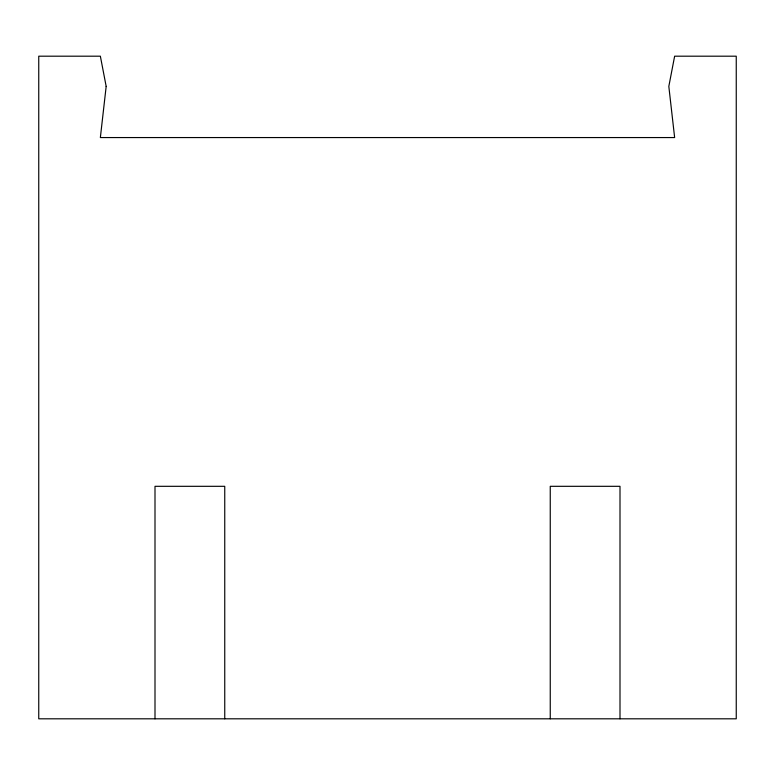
<?xml version="1.0" encoding="UTF-8"?>
<svg xmlns="http://www.w3.org/2000/svg" width="775" height="775" viewBox="0 0 775 775"><rect width="100%" height="100%" fill="white"/><g stroke="black" fill="none" stroke-linecap="round" stroke-linejoin="round"><path stroke-width="1.16" d="M620 718.812L620 486.312L550.25 486.312L550.25 718.812M224.75 718.812L224.75 486.312L155 486.312L155 718.812M106.175 86.413L100.362 137.562L674.637 137.562L668.825 86.413L674.637 56.188L736.25 56.188L736.25 718.812L38.75 718.812L38.75 56.188L100.362 56.188L106.175 86.413"/></g></svg>
